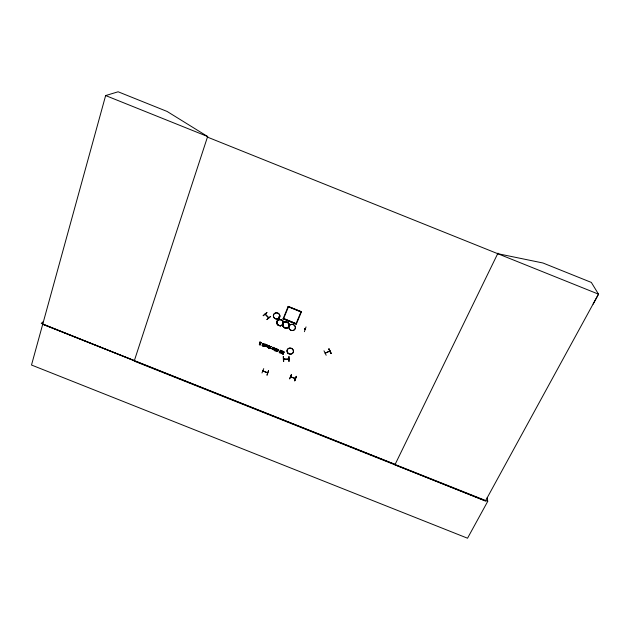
<?xml version="1.0" encoding="UTF-8"?>
<svg xmlns="http://www.w3.org/2000/svg" width="630" height="630" viewBox="0 0 630 630"><rect width="100%" height="100%" fill="white"/><g stroke="black" fill="none" stroke-linecap="round" stroke-linejoin="round"><path stroke-width="0.94" d="M281.744 353.186L282.681 352.391M273.01 348.973L272.829 347.193L271.585 348.878L272.853 347.666L272.727 349.335L274.05 348.146L274.113 349.886L274.373 347.807L273.01 348.973L274.074 347.689M273.058 348.863L273.129 347.311M272.727 349.335L272.853 347.666M267.451 346.327C268.86 348.051 267.703 347.941 267.514 346.098M265.017 314.22L265.238 313.929M262.482 345.405L263.324 344.949M282.114 353.241L283.72 352.745L283.957 351.831M267.734 346.642L268.309 345.76L269.168 346.24M266.049 345.374L266.758 345.051L266.805 345.996L266.151 345.122L267.041 345.39M260.269 344.334L260.143 343.177M330.978 353.58L328.852 349.004L331.041 353.461M325.198 353.186L329.813 351.012M325.182 353.147L329.884 351.036M329.474 351.13L329.529 351.556M328.884 348.894L331.049 353.54M325.592 352.627L325.584 353.052L325.521 352.603M264.395 344.452L263.56 345.098M593.121 304.148L598.5 294.155L207.443 137.112L207.632 136.521L167.131 111.463L118.133 91.783L105.635 95.563L31.5 365.022L467.531 538.217L487.73 501.362L487.218 497.645M284.036 352.28L283.681 352.855L282.453 352.832M207.632 136.521L134.206 361.092L485.502 500.866L598.5 294.155L591.326 282.421L542.973 263.001L497.7 253.669M207.514 137.135L207.703 136.553L105.635 95.563M295.431 378.307L295.289 378.709L295.486 378.331M296.289 376.433L294.753 380.898L296.352 376.33M294.927 378.173L295.305 378.669L290.517 376.764M294.895 378.559L294.998 378.134M294.525 380.772L296.336 376.315M295.399 378.244L295.289 378.709M290.65 376.401L291.029 376.74M290.769 376.401L290.595 376.842L295.399 378.496M291.005 376.953L291.099 376.535M289.65 378.866L291.485 374.385L289.682 378.74M305.062 328.962L304.991 329.411L304.66 329.01M306.038 326.923L304.377 331.703M304.581 328.884L304.723 328.821M288.957 356.58L289.02 361.423M288.823 358.73L288.705 359.147L288.76 358.683M283.799 358.651C282.957 359.58 290.068 359.935 288.28 358.785M288.414 358.927L288.406 358.683M283.76 361.399L283.437 356.541M283.752 358.872L284.256 358.935M284.154 358.659L284.083 358.856M296.305 324.159L283.138 318.741L296.305 324.159L301.447 311.787L288.162 306.44L301.447 311.787M296.076 323.662L283.642 318.552L296.076 323.662L300.935 311.976L288.43 306.834L283.642 318.552M283.216 354.076L283.405 353.587L283.02 354.068M259.339 344.327L259.773 344.893L260.513 344.634M259.906 342.877L259.867 342.027L261.466 342.657L260.04 342.531L261.308 343.043M263.994 344.334C261.852 343.681 263.498 342.681 264.356 344.405M262.434 345.901C264.246 346.413 263.458 345.988 262.529 345.303M264.025 346.453L264.151 345.5M264.316 345.697L265.293 344.185M264.348 346.579L264.6 345.964L265.198 346.201L264.695 345.712L265.293 345.957M264.647 345.823L265.025 344.87M265.065 344.775L265.734 344.823L265.364 344.319M281.122 353.367L282.114 350.894L279.728 352.43L281.728 350.745M282.114 350.894L281.681 350.855M283.917 351.942L283.106 351.257L282.547 351.54M265.663 346.531L265.592 345.964L266.136 346.319M266.277 346.492L266.758 346.122L265.947 345.642M265.884 344.886L267.537 345.082L267.018 346.405M268.632 347.587L268.813 347.146L267.813 346.791M269.12 346.35L269.301 345.901L268.396 345.445A0.803 0.74 23.3 0 0 267.884 345.586L267.569 345.996M281.547 351.367L279.767 352.824L279.326 352.517L279.767 352.824M268.616 348.5L269.632 345.917L269.703 347.067L271.239 346.563L269.884 347.343L271.239 346.563M268.939 348.626L269.561 347.075L270.388 348.398L269.931 347.232M263.726 368.605L261.986 372.968M274.144 350.603L274.318 350.178L274.515 350.745M274.412 350.004L275.483 348.256L274.452 349.894M275.034 350.839L275.16 349.886M280.586 350.288L279.728 352.43M275.334 350.083L275.767 348.996M275.357 350.973L275.601 350.351L276.208 350.595L275.704 350.107L276.302 350.343M275.656 350.217L276.034 349.264M267.27 372.361L267.254 372.535M275.995 349.374C277.231 349.177 276.712 348.067 275.719 349.107M267.671 372.464L267.585 372.669M276.121 351.493L277.153 348.918L276.901 350.477L277.57 350.831M267.041 375.118L268.553 370.534L267.025 375.094M276.452 351.627C276.365 349.555 277.657 352.115 278.216 350.674M277.901 350.516L278.673 349.524L277.806 351.217L276.846 350.619M277.334 320.906L279.2 316.307M279.452 316.315L277.641 320.906M279.279 352.627L280.263 350.162M280.799 353.233L281.594 351.257M283.138 318.741L288.201 306.337M274.318 350.178L274.688 350.327M304.644 329.033L305.085 329.238M262.978 370.645L262.86 371.07L262.923 370.629M263.379 370.755L263.198 371.204L263.411 370.818M269.561 347.075L269.986 348.24M269.703 347.067L270.813 346.39M269.301 345.901L268.349 345.555A0.811 0.74 23.3 0 0 267.837 345.697L267.695 345.823M268.789 347.138L267.781 346.665M279.106 318.599L278.925 319.032L279.137 318.67M266.805 345.996L266.128 345.382M266.758 346.122L265.899 345.752L265.852 344.87M265.427 346.374L266.899 346.563M265.592 345.964L266.632 346.335M263.592 346.248L262.482 345.799A0.882 0.811 24 0 1 262.198 345.39M262.631 343.87L263.387 343.712M261.466 342.657L259.867 342.027M259.694 342.468L260.088 343.287M267.805 346.342L268.089 345.87M277.94 350.406L277.68 350.886M270.68 316.425L266.813 319.607L270.624 316.386M264.702 344.712L265.411 344.208M268.829 317.646L268.577 318.04L265.057 314.26M268.868 317.764L265.277 313.968M497.968 253.118L394.916 464.822L485.423 501.015M263.222 315.669L267.033 312.433L263.159 315.724M265.419 314.409L265.608 314.244M283.618 358.903L288.69 358.88M264.017 344.405L262.3 344.838M264.356 344.594L262.678 345.035M283.657 352.233L283.146 352.579M283.539 352.469L283.626 351.894M275.79 348.965L276.688 348.839M262.348 344.736L262.151 345.5M276.082 349.17L276.735 349.209M260.599 344.523L260.088 344.917M266.986 346.445L266.482 346.815M323.985 350.8L326.175 355.257M43.462 321.489L41.241 323.379L134.363 360.62M278.555 318.638L279.106 318.867M262.844 370.834L267.624 372.732M282.358 352.761L282.311 353.548L283.366 353.698M260.221 344.389L259.552 344.35M265.159 344.649L265.71 344.815M262.387 344.767L263.805 344.712L263.986 344.059M282.169 352.43L281.775 353.328A0.882 0.811 21.1 0 0 282.059 353.729L283.256 353.958M278.972 319.016L278.633 318.465L278.586 318.867M267.537 372.897L262.875 371.046M268.144 345.909L269.018 346.209M283.484 352.438L282.909 352.548M282.272 351.705L283.24 351.611L283.642 352.17M283.382 353.58L282.216 353.288M283.484 361.392L283.216 356.548M282.248 352.501L282.949 352.43M263.584 345.791L262.592 345.46M288.957 356.588L288.942 361.431M282.752 351.635L283.516 351.918M259.985 344.815L259.3 344.539M263.183 343.484L264.324 344.248M282.831 351.32L283.823 351.8M282.854 353.934L282.106 353.619A0.882 0.811 21.1 0 1 281.823 353.217M42.808 324.198L395.128 464.373M42.69 324.293L487.73 501.362M270.766 346.5L271.191 346.673M304.589 329.033L305.03 329.214M259.387 344.224L260.174 344.492L260.284 343.547M267.144 345.145L266.128 344.649L265.773 345.602M260.088 342.429L260.253 342.94M260.3 342.83L260.599 343.697M329.104 348.902L331.23 353.469M260.536 343.311L260.67 343.964M287.76 352.855A3.268 2.992 20.2 0 0 293.281 352.28A3.268 2.992 20.2 0 0 289.713 348.059A3.268 2.992 20.2 0 0 287.76 352.855M287.713 352.95A3.284 3 20.2 0 0 293.265 352.367A3.284 3 20.2 0 0 289.674 348.13A3.284 3 20.2 0 0 287.713 352.95M289.579 329.285A3.331 3.079 21.2 0 0 295.21 328.671A3.331 3.079 21.2 0 0 291.572 324.34A3.331 3.079 21.2 0 0 289.579 329.285A3.3 3.055 21.2 0 0 295.202 328.632A3.3 3.055 21.2 0 0 291.595 324.332A3.3 3.055 21.2 0 0 289.611 329.238M282.949 326.112A3.331 3.079 22.3 0 0 288.627 326.899A3.331 3.079 22.3 0 0 286.24 321.875A3.331 3.079 22.3 0 0 282.949 326.112A3.323 3.079 22.3 0 0 288.603 326.939A3.323 3.079 22.3 0 0 286.225 321.93A3.3 3.055 22.3 0 0 282.988 326.072A3.3 3.055 22.3 0 0 288.619 326.852A3.3 3.055 22.3 0 0 286.256 321.875A3.323 3.079 22.3 0 0 282.933 326.151A3.308 3.063 22.3 0 0 288.595 326.939A3.308 3.063 22.3 0 0 286.225 321.946A3.308 3.063 22.3 0 0 282.949 326.151M273.656 317.095A3.315 3.079 24.3 0 0 279.31 317.874A3.315 3.079 24.3 0 0 276.916 312.858A3.315 3.079 24.3 0 0 273.656 317.095A3.308 3.071 24.3 0 0 279.303 317.874A3.308 3.071 24.3 0 0 276.916 312.866A3.308 3.071 24.3 0 0 273.664 317.095M277.098 323.82A3.323 3.079 23.3 0 0 282.768 324.607A3.323 3.079 23.3 0 0 280.374 319.591A3.323 3.079 23.3 0 0 277.098 323.82A3.308 3.063 23.3 0 0 282.752 324.607A3.308 3.063 23.3 0 0 280.374 319.607A3.308 3.063 23.3 0 0 277.113 323.82M277.153 323.741A3.3 3.055 23.3 0 0 282.783 324.521A3.308 3.063 23.3 0 0 280.405 319.528A3.308 3.063 23.3 0 0 277.145 323.741A3.331 3.079 23.3 0 0 282.791 324.568A3.3 3.055 23.3 0 0 280.405 319.536A3.3 3.055 23.3 0 0 277.153 323.741A3.308 3.063 23.3 0 0 282.791 324.521A3.331 3.079 23.3 0 0 280.397 319.544A3.331 3.079 23.3 0 0 277.113 323.781"/></g></svg>
